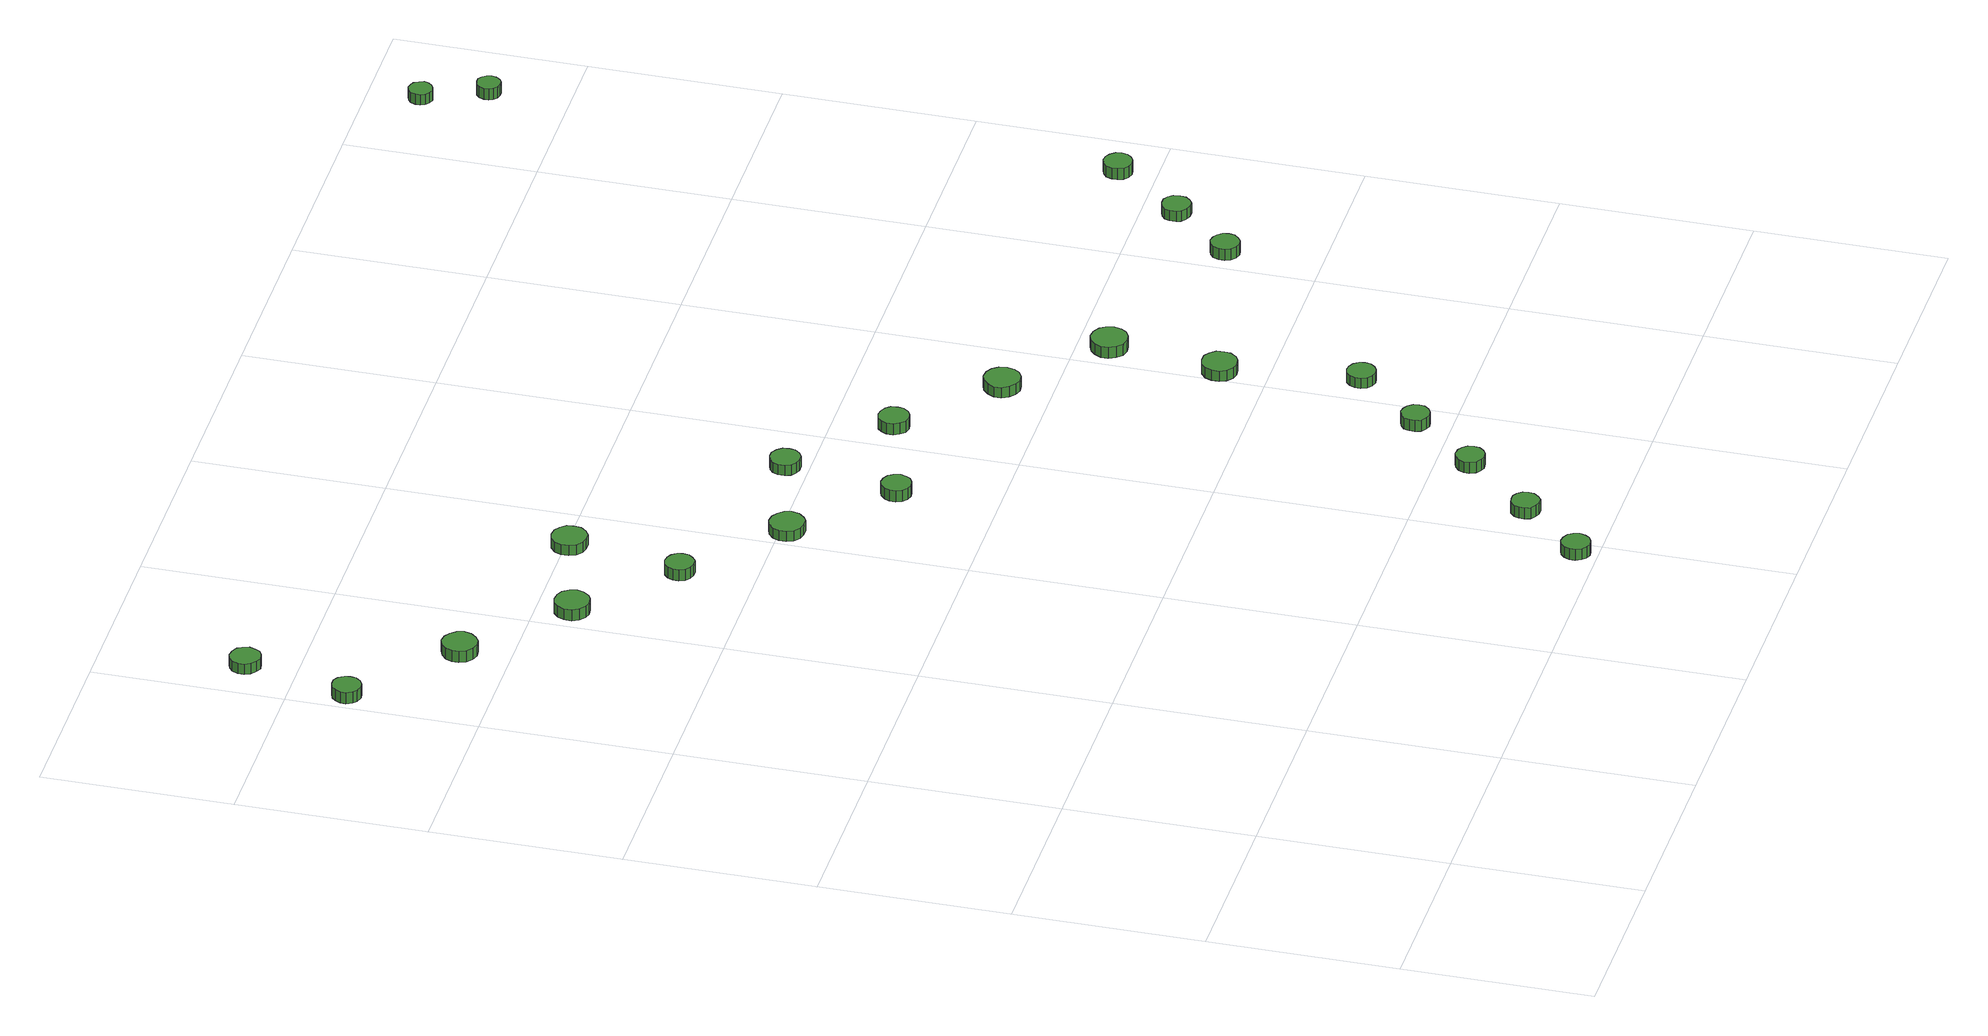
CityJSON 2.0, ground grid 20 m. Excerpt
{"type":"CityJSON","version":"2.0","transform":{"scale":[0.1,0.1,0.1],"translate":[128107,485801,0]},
"CityObjects":{
"tree1":{"type":"SolitaryVegetationObject","attributes":{"function":"something"},"geometry":[{"type":"MultiSurface","lod":"1","boundaries":[[[0,1,2,3,4,5,6,7,8,9,10,11,12,13,14]],[[15,16,17,18,19,20,21,22,23,24,25,26,27,28,29]],[[0,29,28,1]],[[1,28,27,2]],[[2,27,26,3]],[[3,26,25,4]],[[4,25,24,5]],[[5,24,23,6]],[[6,23,22,7]],[[7,22,21,8]],[[8,21,20,9]],[[9,20,19,10]],[[10,19,18,11]],[[11,18,17,12]],[[12,17,16,13]],[[13,16,15,14]],[[14,15,29,0]]]}]},
"tree2":{"type":"SolitaryVegetationObject","attributes":{"function":"something"},"geometry":[{"type":"MultiSurface","lod":"1","boundaries":[[[30,31,32,33,34,35,36,37,38,39,40,41,42,43,44]],[[45,46,47,48,49,50,51,52,53,54,55,56,57,58,59]],[[30,59,58,31]],[[31,58,57,32]],[[32,57,56,33]],[[33,56,55,34]],[[34,55,54,35]],[[35,54,53,36]],[[36,53,52,37]],[[37,52,51,38]],[[38,51,50,39]],[[39,50,49,40]],[[40,49,48,41]],[[41,48,47,42]],[[42,47,46,43]],[[43,46,45,44]],[[44,45,59,30]]]}]},
"tree3":{"type":"SolitaryVegetationObject","attributes":{"function":"something"},"geometry":[{"type":"MultiSurface","lod":"1","boundaries":[[[60,61,62,63,64,65,66,67,68,69,70,71,72,73,74]],[[75,76,77,78,79,80,81,82,83,84,85,86,87,88,89]],[[60,89,88,61]],[[61,88,87,62]],[[62,87,86,63]],[[63,86,85,64]],[[64,85,84,65]],[[65,84,83,66]],[[66,83,82,67]],[[67,82,81,68]],[[68,81,80,69]],[[69,80,79,70]],[[70,79,78,71]],[[71,78,77,72]],[[72,77,76,73]],[[73,76,75,74]],[[74,75,89,60]]]}]},
"tree4":{"type":"SolitaryVegetationObject","attributes":{"function":"something"},"geometry":[{"type":"MultiSurface","lod":"1","boundaries":[[[90,91,92,93,94,95,96,97,98,99,100,101,102,103,104]],[[105,106,107,108,109,110,111,112,113,114,115,116,117,118,119]],[[90,119,118,91]],[[91,118,117,92]],[[92,117,116,93]],[[93,116,115,94]],[[94,115,114,95]],[[95,114,113,96]],[[96,113,112,97]],[[97,112,111,98]],[[98,111,110,99]],[[99,110,109,100]],[[100,109,108,101]],[[101,108,107,102]],[[102,107,106,103]],[[103,106,105,104]],[[104,105,119,90]]]}]},
"tree5":{"type":"SolitaryVegetationObject","attributes":{"function":"something"},"geometry":[{"type":"MultiSurface","lod":"1","boundaries":[[[120,121,122,123,124,125,126,127,128,129,130,131,132,133,134]],[[135,136,137,138,139,140,141,142,143,144,145,146,147,148,149]],[[120,149,148,121]],[[121,148,147,122]],[[122,147,146,123]],[[123,146,145,124]],[[124,145,144,125]],[[125,144,143,126]],[[126,143,142,127]],[[127,142,141,128]],[[128,141,140,129]],[[129,140,139,130]],[[130,139,138,131]],[[131,138,137,132]],[[132,137,136,133]],[[133,136,135,134]],[[134,135,149,120]]]}]},
"tree6":{"type":"SolitaryVegetationObject","attributes":{"function":"something"},"geometry":[{"type":"MultiSurface","lod":"1","boundaries":[[[150,151,152,153,154,155,156,157,158,159,160,161,162,163,164]],[[165,166,167,168,169,170,171,172,173,174,175,176,177,178,179]],[[150,179,178,151]],[[151,178,177,152]],[[152,177,176,153]],[[153,176,175,154]],[[154,175,174,155]],[[155,174,173,156]],[[156,173,172,157]],[[157,172,171,158]],[[158,171,170,159]],[[159,170,169,160]],[[160,169,168,161]],[[161,168,167,162]],[[162,167,166,163]],[[163,166,165,164]],[[164,165,179,150]]]}]},
"tree7":{"type":"SolitaryVegetationObject","attributes":{"function":"something"},"geometry":[{"type":"MultiSurface","lod":"1","boundaries":[[[180,181,182,183,184,185,186,187,188,189,190,191,192,193,194]],[[195,196,197,198,199,200,201,202,203,204,205,206,207,208,209]],[[180,209,208,181]],[[181,208,207,182]],[[182,207,206,183]],[[183,206,205,184]],[[184,205,204,185]],[[185,204,203,186]],[[186,203,202,187]],[[187,202,201,188]],[[188,201,200,189]],[[189,200,199,190]],[[190,199,198,191]],[[191,198,197,192]],[[192,197,196,193]],[[193,196,195,194]],[[194,195,209,180]]]}]},
"tree8":{"type":"SolitaryVegetationObject","attributes":{"function":"something"},"geometry":[{"type":"MultiSurface","lod":"1","boundaries":[[[210,211,212,213,214,215,216,217,218,219,220,221,222,223,224]],[[225,226,227,228,229,230,231,232,233,234,235,236,237,238,239]],[[210,239,238,211]],[[211,238,237,212]],[[212,237,236,213]],[[213,236,235,214]],[[214,235,234,215]],[[215,234,233,216]],[[216,233,232,217]],[[217,232,231,218]],[[218,231,230,219]],[[219,230,229,220]],[[220,229,228,221]],[[221,228,227,222]],[[222,227,226,223]],[[223,226,225,224]],[[224,225,239,210]]]}]},
"tree9":{"type":"SolitaryVegetationObject","attributes":{"function":"something"},"geometry":[{"type":"MultiSurface","lod":"1","boundaries":[[[240,241,242,243,244,245,246,247,248,249,250,251,252,253,254]],[[255,256,257,258,259,260,261,262,263,264,265,266,267,268,269]],[[240,269,268,241]],[[241,268,267,242]],[[242,267,266,243]],[[243,266,265,244]],[[244,265,264,245]],[[245,264,263,246]],[[246,263,262,247]],[[247,262,261,248]],[[248,261,260,249]],[[249,260,259,250]],[[250,259,258,251]],[[251,258,257,252]],[[252,257,256,253]],[[253,256,255,254]],[[254,255,269,240]]]}]},
"tree10":{"type":"SolitaryVegetationObject","attributes":{"function":"something"},"geometry":[{"type":"MultiSurface","lod":"1","boundaries":[[[270,271,272,273,274,275,276,277,278,279,280,281,282,283,284]],[[285,286,287,288,289,290,291,292,293,294,295,296,297,298,299]],[[270,299,298,271]],[[271,298,297,272]],[[272,297,296,273]],[[273,296,295,274]],[[274,295,294,275]],[[275,294,293,276]],[[276,293,292,277]],[[277,292,291,278]],[[278,291,290,279]],[[279,290,289,280]],[[280,289,288,281]],[[281,288,287,282]],[[282,287,286,283]],[[283,286,285,284]],[[284,285,299,270]]]}]},
"tree11":{"type":"SolitaryVegetationObject","attributes":{"function":"something"},"geometry":[{"type":"MultiSurface","lod":"1","boundaries":[[[300,301,302,303,304,305,306,307,308,309,310,311,312,313,314]],[[315,316,317,318,319,320,321,322,323,324,325,326,327,328,329]],[[300,329,328,301]],[[301,328,327,302]],[[302,327,326,303]],[[303,326,325,304]],[[304,325,324,305]],[[305,324,323,306]],[[306,323,322,307]],[[307,322,321,308]],[[308,321,320,309]],[[309,320,319,310]],[[310,319,318,311]],[[311,318,317,312]],[[312,317,316,313]],[[313,316,315,314]],[[314,315,329,300]]]}]},
"tree12":{"type":"SolitaryVegetationObject","attributes":{"function":"something"},"geometry":[{"type":"MultiSurface","lod":"1","boundaries":[[[330,331,332,333,334,335,336,337,338,339,340,341,342,343,344]],[[345,346,347,348,349,350,351,352,353,354,355,356,357,358,359]],[[330,359,358,331]],[[331,358,357,332]],[[332,357,356,333]],[[333,356,355,334]],[[334,355,354,335]],[[335,354,353,336]],[[336,353,352,337]],[[337,352,351,338]],[[338,351,350,339]],[[339,350,349,340]],[[340,349,348,341]],[[341,348,347,342]],[[342,347,346,343]],[[343,346,345,344]],[[344,345,359,330]]]}]},
"tree13":{"type":"SolitaryVegetationObject","attributes":{"function":"something"},"geometry":[{"type":"MultiSurface","lod":"1","boundaries":[[[360,361,362,363,364,365,366,367,368,369,370,371,372,373,374]],[[375,376,377,378,379,380,381,382,383,384,385,386,387,388,389]],[[360,389,388,361]],[[361,388,387,362]],[[362,387,386,363]],[[363,386,385,364]],[[364,385,384,365]],[[365,384,383,366]],[[366,383,382,367]],[[367,382,381,368]],[[368,381,380,369]],[[369,380,379,370]],[[370,379,378,371]],[[371,378,377,372]],[[372,377,376,373]],[[373,376,375,374]],[[374,375,389,360]]]}]},
"tree14":{"type":"SolitaryVegetationObject","attributes":{"function":"something"},"geometry":[{"type":"MultiSurface","lod":"1","boundaries":[[[390,391,392,393,394,395,396,397,398,399,400,401,402,403,404]],[[405,406,407,408,409,410,411,412,413,414,415,416,417,418,419]],[[390,419,418,391]],[[391,418,417,392]],[[392,417,416,393]],[[393,416,415,394]],[[394,415,414,395]],[[395,414,413,396]],[[396,413,412,397]],[[397,412,411,398]],[[398,411,410,399]],[[399,410,409,400]],[[400,409,408,401]],[[401,408,407,402]],[[402,407,406,403]],[[403,406,405,404]],[[404,405,419,390]]]}]},
"tree15":{"type":"SolitaryVegetationObject","attributes":{"function":"something"},"geometry":[{"type":"MultiSurface","lod":"1","boundaries":[[[420,421,422,423,424,425,426,427,428,429,430,431,432,433,434]],[[435,436,437,438,439,440,441,442,443,444,445,446,447,448,449]],[[420,449,448,421]],[[421,448,447,422]],[[422,447,446,423]],[[423,446,445,424]],[[424,445,444,425]],[[425,444,443,426]],[[426,443,442,427]],[[427,442,441,428]],[[428,441,440,429]],[[429,440,439,430]],[[430,439,438,431]],[[431,438,437,432]],[[432,437,436,433]],[[433,436,435,434]],[[434,435,449,420]]]}]},
"tree16":{"type":"SolitaryVegetationObject","attributes":{"function":"something"},"geometry":[{"type":"MultiSurface","lod":"1","boundaries":[[[450,451,452,453,454,455,456,457,458,459,460,461,462,463,464]],[[465,466,467,468,469,470,471,472,473,474,475,476,477,478,479]],[[450,479,478,451]],[[451,478,477,452]],[[452,477,476,453]],[[453,476,475,454]],[[454,475,474,455]],[[455,474,473,456]],[[456,473,472,457]],[[457,472,471,458]],[[458,471,470,459]],[[459,470,469,460]],[[460,469,468,461]],[[461,468,467,462]],[[462,467,466,463]],[[463,466,465,464]],[[464,465,479,450]]]}]},
"tree17":{"type":"SolitaryVegetationObject","attributes":{"function":"something"},"geometry":[{"type":"MultiSurface","lod":"1","boundaries":[[[480,481,482,483,484,485,486,487,488,489,490,491,492,493,494]],[[495,496,497,498,499,500,501,502,503,504,505,506,507,508,509]],[[480,509,508,481]],[[481,508,507,482]],[[482,507,506,483]],[[483,506,505,484]],[[484,505,504,485]],[[485,504,503,486]],[[486,503,502,487]],[[487,502,501,488]],[[488,501,500,489]],[[489,500,499,490]],[[490,499,498,491]],[[491,498,497,492]],[[492,497,496,493]],[[493,496,495,494]],[[494,495,509,480]]]}]},
"tree18":{"type":"SolitaryVegetationObject","attributes":{"function":"something"},"geometry":[{"type":"MultiSurface","lod":"1","boundaries":[[[510,511,512,513,514,515,516,517,518,519,520,521,522,523,524]],[[525,526,527,528,529,530,531,532,533,534,535,536,537,538,539]],[[510,539,538,511]],[[511,538,537,512]],[[512,537,536,513]],[[513,536,535,514]],[[514,535,534,515]],[[515,534,533,516]],[[516,533,532,517]],[[517,532,531,518]],[[518,531,530,519]],[[519,530,529,520]],[[520,529,528,521]],[[521,528,527,522]],[[522,527,526,523]],[[523,526,525,524]],[[524,525,539,510]]]}]},
"tree19":{"type":"SolitaryVegetationObject","attributes":{"function":"something"},"geometry":[{"type":"MultiSurface","lod":"1","boundaries":[[[540,541,542,543,544,545,546,547,548,549,550,551,552,553,554]],[[555,556,557,558,559,560,561,562,563,564,565,566,567,568,569]],[[540,569,568,541]],[[541,568,567,542]],[[542,567,566,543]],[[543,566,565,544]],[[544,565,564,545]],[[545,564,563,546]],[[546,563,562,547]],[[547,562,561,548]],[[548,561,560,549]],[[549,560,559,550]],[[550,559,558,551]],[[551,558,557,552]],[[552,557,556,553]],[[553,556,555,554]],[[554,555,569,540]]]}]},
"tree20":{"type":"SolitaryVegetationObject","attributes":{"function":"something"},"geometry":[{"type":"MultiSurface","lod":"1","boundaries":[[[570,571,572,573,574,575,576,577,578,579,580,581,582,583,584]],[[585,586,587,588,589,590,591,592,593,594,595,596,597,598,599]],[[570,599,598,571]],[[571,598,597,572]],[[572,597,596,573]],[[573,596,595,574]],[[574,595,594,575]],[[575,594,593,576]],[[576,593,592,577]],[[577,592,591,578]],[[578,591,590,579]],[[579,590,589,580]],[[580,589,588,581]],[[581,588,587,582]],[[582,587,586,583]],[[583,586,585,584]],[[584,585,599,570]]]}]},
"tree21":{"type":"SolitaryVegetationObject","attributes":{"function":"something"},"geometry":[{"type":"MultiSurface","lod":"1","boundaries":[[[600,601,602,603,604,605,606,607,608,609,610,611,612,613,614]],[[615,616,617,618,619,620,621,622,623,624,625,626,627,628,629]],[[600,629,628,601]],[[601,628,627,602]],[[602,627,626,603]],[[603,626,625,604]],[[604,625,624,605]],[[605,624,623,606]],[[606,623,622,607]],[[607,622,621,608]],[[608,621,620,609]],[[609,620,619,610]],[[610,619,618,611]],[[611,618,617,612]],[[612,617,616,613]],[[613,616,615,614]],[[614,615,629,600]]]}]},
"tree22":{"type":"SolitaryVegetationObject","attributes":{"function":"something"},"geometry":[{"type":"MultiSurface","lod":"1","boundaries":[[[630,631,632,633,634,635,636,637,638,639,640,641,642,643,644]],[[645,646,647,648,649,650,651,652,653,654,655,656,657,658,659]],[[630,659,658,631]],[[631,658,657,632]],[[632,657,656,633]],[[633,656,655,634]],[[634,655,654,635]],[[635,654,653,636]],[[636,653,652,637]],[[637,652,651,638]],[[638,651,650,639]],[[639,650,649,640]],[[640,649,648,641]],[[641,648,647,642]],[[642,647,646,643]],[[643,646,645,644]],[[644,645,659,630]]]}]},
"tree23":{"type":"SolitaryVegetationObject","attributes":{"function":"something"},"geometry":[{"type":"MultiSurface","lod":"1","boundaries":[[[660,661,662,663,664,665,666,667,668,669,670,671,672,673,674]],[[675,676,677,678,679,680,681,682,683,684,685,686,687,688,689]],[[660,689,688,661]],[[661,688,687,662]],[[662,687,686,663]],[[663,686,685,664]],[[664,685,684,665]],[[665,684,683,666]],[[666,683,682,667]],[[667,682,681,668]],[[668,681,680,669]],[[669,680,679,670]],[[670,679,678,671]],[[671,678,677,672]],[[672,677,676,673]],[[673,676,675,674]],[[674,675,689,660]]]}]}
},
"vertices":[
[38,1142,17],[37,1148,17],[33,1154,17],[28,1157,17],[22,1157,17],[15,1155,17],[11,1151,17],[8,1145,17],[8,1139,17],[11,1133,17],[15,1129,17],[22,1127,17],[28,1128,17],[33,1131,17],[37,1136,17],[37,1136,4],[33,1131,4],[28,1128,4],[22,1127,4],[15,1129,4],[11,1133,4],[8,1139,4],[8,1145,4],[11,1151,4],[15,1155,4],[22,1157,4],[28,1157,4],[33,1154,4],[37,1148,4],[38,1142,4],
[65,1253,17],[63,1260,17],[60,1265,17],[54,1268,17],[47,1269,17],[41,1267,17],[36,1263,17],[33,1257,17],[33,1250,17],[36,1244,17],[41,1240,17],[47,1237,17],[54,1238,17],[60,1241,17],[63,1247,17],[63,1247,5],[60,1241,5],[54,1238,5],[47,1237,5],[41,1240,5],[36,1244,5],[33,1250,5],[33,1257,5],[36,1263,5],[41,1267,5],[47,1269,5],[54,1268,5],[60,1265,5],[63,1260,5],[65,1253,5],
[145,1053,18],[143,1060,18],[138,1066,18],[132,1070,18],[124,1071,18],[117,1068,18],[111,1063,18],[108,1056,18],[108,1049,18],[111,1042,18],[117,1037,18],[124,1034,18],[132,1035,18],[138,1039,18],[143,1045,18],[143,1045,5],[138,1039,5],[132,1035,5],[124,1034,5],[117,1037,5],[111,1042,5],[108,1049,5],[108,1056,5],[111,1063,5],[117,1068,5],[124,1071,5],[132,1070,5],[138,1066,5],[143,1060,5],[145,1053,5],
[246,963,19],[244,970,19],[239,977,19],[233,980,19],[225,981,19],[218,979,19],[212,974,19],[209,967,19],[209,959,19],[212,952,19],[218,947,19],[225,945,19],[233,946,19],[239,949,19],[244,956,19],[244,956,6],[239,949,6],[233,946,6],[225,945,6],[218,947,6],[212,952,6],[209,959,6],[209,967,6],[212,974,6],[218,979,6],[225,981,6],[233,980,6],[239,977,6],[244,970,6],[246,963,6],
[340,878,17],[339,884,17],[335,889,17],[330,892,17],[323,893,17],[317,891,17],[312,887,17],[310,881,17],[310,875,17],[312,869,17],[317,865,17],[323,863,17],[330,863,17],[335,867,17],[339,872,17],[339,872,4],[335,867,4],[330,863,4],[323,863,4],[317,865,4],[312,869,4],[310,875,4],[310,881,4],[312,887,4],[317,891,4],[323,893,4],[330,892,4],[335,889,4],[339,884,4],[340,878,4],
[599,23,18],[597,29,18],[594,34,18],[588,37,18],[582,38,18],[576,36,18],[572,32,18],[569,26,18],[569,20,18],[572,14,18],[576,10,18],[582,8,18],[588,9,18],[594,12,18],[597,17,18],[597,17,5],[594,12,5],[588,9,5],[582,8,5],[576,10,5],[572,14,5],[569,20,5],[569,26,5],[572,32,5],[576,36,5],[582,38,5],[588,37,5],[594,34,5],[597,29,5],[599,23,5],
[360,996,18],[359,1003,18],[354,1009,18],[348,1013,18],[340,1014,18],[333,1012,18],[327,1007,18],[324,1000,18],[324,992,18],[327,985,18],[333,980,18],[340,978,18],[348,978,18],[354,982,18],[359,988,18],[359,988,6],[354,982,6],[348,978,6],[340,978,6],[333,980,6],[327,985,6],[324,992,6],[324,1000,6],[327,1007,6],[333,1012,6],[340,1014,6],[348,1013,6],[354,1009,6],[359,1003,6],[360,996,6],
[442,793,17],[440,800,17],[435,806,17],[429,810,17],[421,811,17],[414,809,17],[408,804,17],[405,797,17],[405,789,17],[408,782,17],[414,777,17],[421,775,17],[429,775,17],[435,779,17],[440,785,17],[440,785,5],[435,779,5],[429,775,5],[421,775,5],[414,777,5],[408,782,5],[405,789,5],[405,797,5],[408,804,5],[414,809,5],[421,811,5],[429,810,5],[435,806,5],[440,800,5],[442,793,5],
[659,91,18],[658,97,18],[654,102,18],[649,105,18],[643,105,18],[637,104,18],[632,99,18],[630,94,18],[630,88,18],[632,82,18],[637,78,18],[643,76,18],[649,76,18],[654,80,18],[658,85,18],[658,85,5],[654,80,5],[649,76,5],[643,76,5],[637,78,5],[632,82,5],[630,88,5],[630,94,5],[632,99,5],[637,104,5],[643,105,5],[649,105,5],[654,102,5],[658,97,5],[659,91,5],
[535,705,17],[533,712,17],[530,717,17],[524,720,17],[518,721,17],[512,719,17],[507,714,17],[504,709,17],[504,702,17],[507,696,17],[512,692,17],[518,690,17],[524,691,17],[530,694,17],[533,699,17],[533,699,4],[530,694,4],[524,691,4],[518,690,4],[512,692,4],[507,696,4],[504,702,4],[504,709,4],[507,714,4],[512,719,4],[518,721,4],[524,720,4],[530,717,4],[533,712,4],[535,705,4],
[727,165,18],[726,171,18],[722,176,18],[717,179,18],[710,180,18],[705,178,18],[700,174,18],[697,168,18],[697,162,18],[700,156,18],[705,152,18],[710,150,18],[717,151,18],[722,154,18],[726,159,18],[726,159,5],[722,154,5],[717,151,5],[710,150,5],[705,152,5],[700,156,5],[697,162,5],[697,168,5],[700,174,5],[705,178,5],[710,180,5],[717,179,5],[722,176,5],[726,171,5],[727,165,5],
[553,824,17],[552,831,17],[548,836,17],[542,840,17],[535,840,17],[529,838,17],[524,834,17],[522,828,17],[522,821,17],[524,815,17],[529,811,17],[535,809,17],[542,809,17],[548,813,17],[552,818,17],[552,818,5],[548,813,5],[542,809,5],[535,809,5],[529,811,5],[524,815,5],[522,821,5],[522,828,5],[524,834,5],[529,838,5],[535,840,5],[542,840,5],[548,836,5],[552,831,5],[553,824,5],
[787,237,18],[786,243,18],[782,248,18],[777,251,18],[771,252,18],[765,250,18],[760,246,18],[758,240,18],[758,234,18],[760,228,18],[765,224,18],[771,222,18],[777,223,18],[782,226,18],[786,231,18],[786,231,5],[782,226,5],[777,223,5],[771,222,5],[765,224,5],[760,228,5],[758,234,5],[758,240,5],[760,246,5],[765,250,5],[771,252,5],[777,251,5],[782,248,5],[786,243,5],[787,237,5],
[651,738,19],[650,745,19],[646,750,19],[640,753,19],[634,754,19],[627,752,19],[623,748,19],[620,742,19],[620,735,19],[623,729,19],[627,724,19],[634,722,19],[640,723,19],[646,726,19],[650,732,19],[650,732,6],[646,726,6],[640,723,6],[634,722,6],[627,724,6],[623,729,6],[620,735,6],[620,742,6],[623,748,6],[627,752,6],[634,754,6],[640,753,6],[646,750,6],[650,745,6],[651,738,6],
[850,309,17],[849,315,17],[845,320,17],[840,323,17],[834,324,17],[828,322,17],[823,318,17],[821,312,17],[821,306,17],[823,300,17],[828,296,17],[834,294,17],[840,295,17],[845,298,17],[849,303,17],[849,303,5],[845,298,5],[840,295,5],[834,294,5],[828,296,5],[823,300,5],[821,306,5],[821,312,5],[823,318,5],[828,322,5],[834,324,5],[840,323,5],[845,320,5],[849,315,5],[850,309,5],
[752,652,17],[750,660,17],[746,666,17],[739,670,17],[731,671,17],[724,669,17],[718,663,17],[714,656,17],[714,648,17],[718,641,17],[724,636,17],[731,633,17],[739,634,17],[746,638,17],[750,644,17],[750,644,5],[746,638,5],[739,634,5],[731,633,5],[724,636,5],[718,641,5],[714,648,5],[714,656,5],[718,663,5],[724,669,5],[731,671,5],[739,670,5],[746,666,5],[750,660,5],[752,652,5],
[831,449,19],[830,457,19],[825,463,19],[819,467,19],[811,467,19],[804,465,19],[798,460,19],[795,453,19],[795,445,19],[798,438,19],[804,433,19],[811,431,19],[819,432,19],[825,435,19],[830,442,19],[830,442,7],[825,435,7],[819,432,7],[811,431,7],[804,433,7],[798,438,7],[795,445,7],[795,453,7],[798,460,7],[804,465,7],[811,467,7],[819,467,7],[825,463,7],[830,457,7],[831,449,7],
[849,567,18],[847,575,18],[843,581,18],[836,585,18],[828,586,18],[820,583,18],[815,578,18],[811,571,18],[811,563,18],[815,556,18],[820,550,18],[828,548,18],[836,549,18],[843,553,18],[847,559,18],[847,559,5],[843,553,5],[836,549,5],[828,548,5],[820,550,5],[815,556,5],[811,563,5],[811,571,5],[815,578,5],[820,583,5],[828,586,5],[836,585,5],[843,581,5],[847,575,5],[849,567,5],
[1042,499,19],[1041,505,19],[1037,510,19],[1032,513,19],[1026,514,19],[1020,512,19],[1015,508,19],[1013,502,19],[1013,496,19],[1015,490,19],[1020,486,19],[1026,484,19],[1032,485,19],[1037,488,19],[1041,493,19],[1041,493,6],[1037,488,6],[1032,485,6],[1026,484,6],[1020,486,6],[1015,490,6],[1013,496,6],[1013,502,6],[1015,508,6],[1020,512,6],[1026,514,6],[1032,513,6],[1037,510,6],[1041,505,6],[1042,499,6],
[1100,564,17],[1099,571,17],[1095,576,17],[1090,579,17],[1084,579,17],[1078,577,17],[1073,573,17],[1071,568,17],[1071,561,17],[1073,556,17],[1078,552,17],[1084,550,17],[1090,550,17],[1095,553,17],[1099,558,17],[1099,558,5],[1095,553,5],[1090,550,5],[1084,550,5],[1078,552,5],[1073,556,5],[1071,561,5],[1071,568,5],[1073,573,5],[1078,577,5],[1084,579,5],[1090,579,5],[1095,576,5],[1099,571,5],[1100,564,5],
[1160,640,18],[1159,646,18],[1155,651,18],[1150,654,18],[1144,655,18],[1138,653,18],[1133,649,18],[1131,643,18],[1131,637,18],[1133,631,18],[1138,627,18],[1144,625,18],[1150,626,18],[1155,629,18],[1159,634,18],[1159,634,5],[1155,629,5],[1150,626,5],[1144,625,5],[1138,627,5],[1133,631,5],[1131,637,5],[1131,643,5],[1133,649,5],[1138,653,5],[1144,655,5],[1150,654,5],[1155,651,5],[1159,646,5],[1160,640,5],
[1108,1344,21],[1106,1349,21],[1103,1354,21],[1099,1356,21],[1094,1357,21],[1089,1355,21],[1085,1352,21],[1083,1347,21],[1083,1342,21],[1085,1337,21],[1089,1334,21],[1094,1332,21],[1099,1333,21],[1103,1335,21],[1106,1339,21],[1106,1339,9],[1103,1335,9],[1099,1333,9],[1094,1332,9],[1089,1334,9],[1085,1337,9],[1083,1342,9],[1083,1347,9],[1085,1352,9],[1089,1355,9],[1094,1357,9],[1099,1356,9],[1103,1354,9],[1106,1349,9],[1108,1344,9],
[1136,1282,20],[1135,1287,20],[1132,1291,20],[1128,1294,20],[1123,1294,20],[1118,1293,20],[1114,1289,20],[1112,1284,20],[1112,1279,20],[1114,1275,20],[1118,1271,20],[1123,1270,20],[1128,1270,20],[1132,1273,20],[1135,1277,20],[1135,1277,7],[1132,1273,7],[1128,1270,7],[1123,1270,7],[1118,1271,7],[1114,1275,7],[1112,1279,7],[1112,1284,7],[1114,1289,7],[1118,1293,7],[1123,1294,7],[1128,1294,7],[1132,1291,7],[1135,1287,7],[1136,1282,7]
]}
